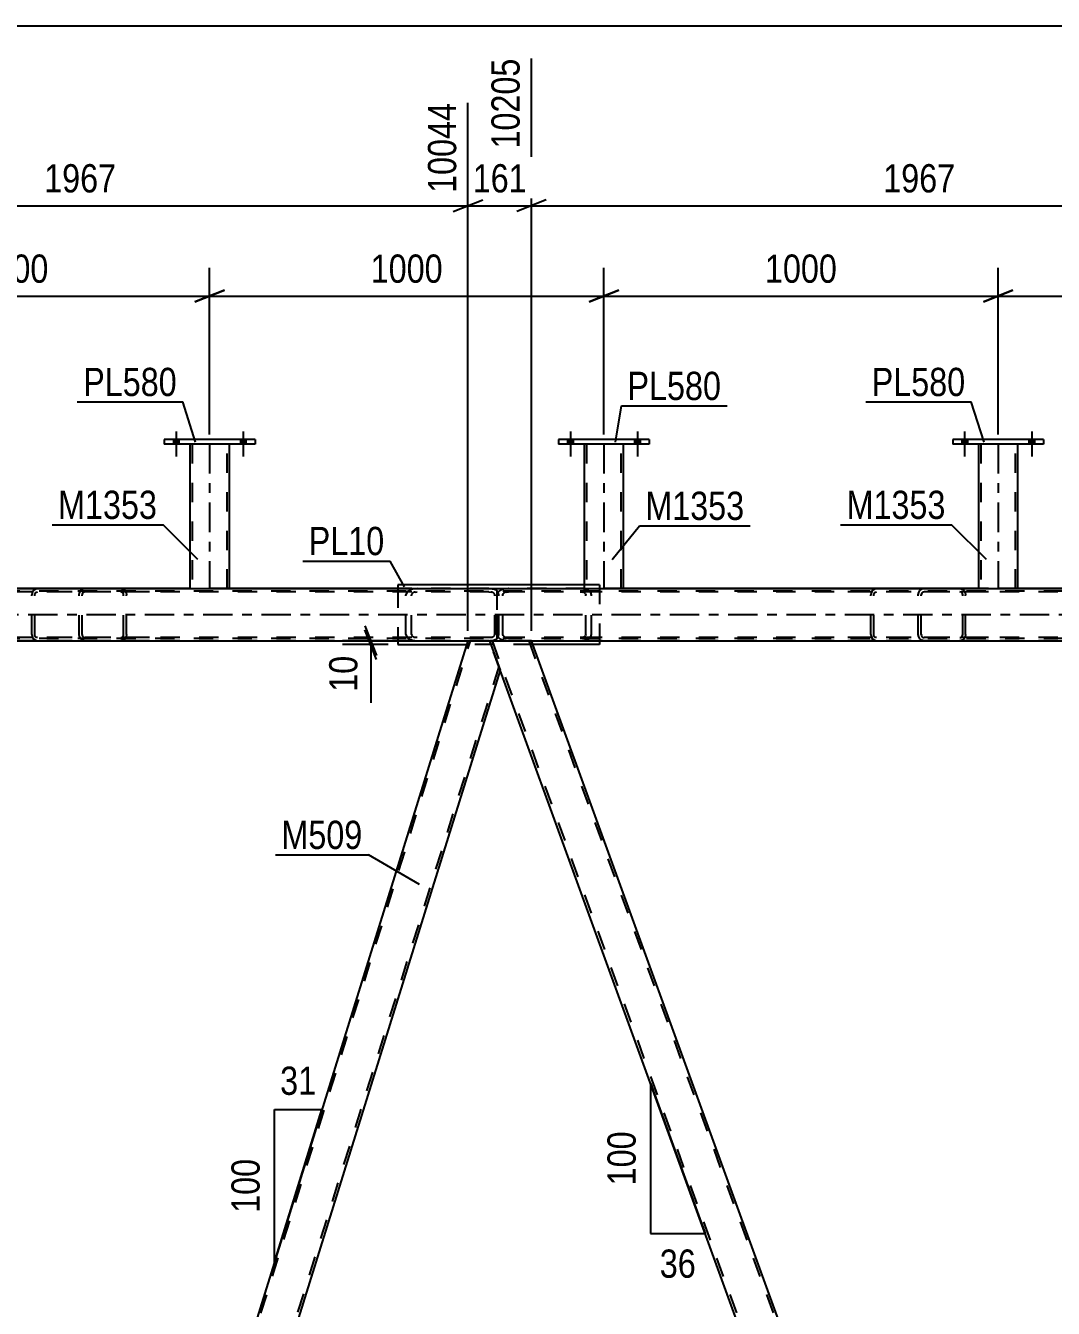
# Model space of a CAD drawing. Header units: millimetres. Extents: x -808 to 381, y -747 to 94.
# Drawn here: x -423 to -318.7, y -626.4 to -496.3 of the extents above; entities that cross this region are included whole.
import ezdxf

# ---------------------------------------------------------------- set-up
doc = ezdxf.new("R2010")
doc.units = ezdxf.units.MM
doc.linetypes.add('DXK_LINE_DOT2', pattern=[3.9198, 1.9599, -1.9599])
doc.linetypes.add('DXK_LINE_DOT3', pattern=[5.9187, 2.979, -0.9799, 0.9799, -0.9799])
doc.styles.add('Arial Narrow', font='ARIALN.TTF', dxfattribs={"height": 0.2})

# ---------------------------------------------------------------- blocks, each defined once
blk = doc.blocks.new('Part-232923327-77204 - 77190')
at = {"color": 7, "linetype": 'DXK_LINE_DOT2'}
for p, q in [((-332.4, -554.06), (-332.35, -553.82)), ((-332.4, -558.06), (-332.4, -554.06)), ((-332.35, -553.82), (-332.23, -553.61)), ((-332.23, -553.61), (-332.04, -553.47)), ((-332.08, -553.94), (-332.11, -554.06)), ((-332.11, -558.06), (-332.11, -554.06)), ((-332.02, -553.83), (-332.08, -553.94)), ((-331.83, -553.42), (-332.04, -553.47)), ((-331.93, -553.76), (-332.02, -553.83)), ((-331.81, -553.74), (-331.93, -553.76)), ((-290.81, -553.74), (-331.81, -553.74)), ((-328.17, -553.42), (-327.95, -553.47)), ((-328.06, -553.76), (-328.17, -553.74)), ((-327.97, -553.83), (-328.06, -553.76)), ((-327.91, -553.94), (-327.97, -553.83)), ((-327.95, -553.47), (-327.76, -553.61)), ((-327.88, -554.06), (-327.91, -553.94)), ((-327.88, -558.06), (-327.88, -554.06)), ((-327.76, -553.61), (-327.64, -553.82)), ((-327.64, -553.82), (-327.59, -554.06)), ((-327.59, -558.06), (-327.59, -554.06)), ((-322.29, -553.42), (-326.29, -553.42)), ((-290.81, -553.42), (-300.06, -553.42)), ((-299.17, -553.82), (-299.26, -554.06)), ((-299.26, -558.06), (-299.26, -554.06)), ((-298.67, -554.06), (-298.63, -553.94)), ((-298.67, -558.06), (-298.67, -554.06)), ((-298.12, -553.42), (-298.54, -553.47)), ((-298.31, -553.76), (-298.09, -553.74)), ((-298.09, -553.42), (-298.12, -553.42)), ((-290.45, -553.46), (-290.81, -553.42)), ((-290.81, -553.74), (-290.59, -553.76)), ((-290.37, -553.47), (-290.45, -553.46)), ((-290.01, -553.6), (-290.37, -553.47)), ((-290.27, -553.94), (-290.23, -554.06)), ((-290.23, -558.06), (-290.23, -554.06)), ((-290.01, -553.6), (-290.01, -558.52)), ((-290, -553.61), (-290.01, -553.6)), ((-289.87, -553.82), (-290, -553.61)), ((-289.83, -554.06), (-289.87, -553.82)), ((-289.83, -558.06), (-289.83, -554.06)), ((-332.35, -558.31), (-332.4, -558.06)), ((-332.23, -558.51), (-332.35, -558.31)), ((-332.04, -558.65), (-332.23, -558.51)), ((-332.11, -558.06), (-332.08, -558.18)), ((-332.08, -558.18), (-332.02, -558.29)), ((-331.81, -558.7), (-332.04, -558.65)), ((-332.02, -558.29), (-331.93, -558.36)), ((-331.93, -558.36), (-331.81, -558.38)), ((-290.81, -558.38), (-331.81, -558.38)), ((-290.81, -558.7), (-331.81, -558.7)), ((-328.17, -558.38), (-328.06, -558.36)), ((-327.95, -558.65), (-328.17, -558.7)), ((-328.06, -558.36), (-327.97, -558.29)), ((-327.97, -558.29), (-327.91, -558.18)), ((-327.76, -558.51), (-327.95, -558.65)), ((-327.91, -558.18), (-327.88, -558.06)), ((-327.64, -558.31), (-327.76, -558.51)), ((-327.59, -558.06), (-327.64, -558.31)), ((-299.26, -558.06), (-299.17, -558.31)), ((-298.63, -558.18), (-298.67, -558.06)), ((-298.54, -558.65), (-298.09, -558.7)), ((-298.09, -558.38), (-298.31, -558.36)), ((-290.59, -558.36), (-290.81, -558.38)), ((-290.81, -558.7), (-290.37, -558.65)), ((-290.37, -558.65), (-290.01, -558.52)), ((-290.23, -558.06), (-290.27, -558.18)), ((-290.01, -558.52), (-290, -558.51)), ((-290, -558.51), (-289.87, -558.31)), ((-289.87, -558.31), (-289.83, -558.06))]:
    blk.add_line(p, q, dxfattribs=at)
at = {"color": 2, "linetype": 'Continuous'}
for p, q in [((-331.81, -553.42), (-331.83, -553.42)), ((-326.29, -553.42), (-331.81, -553.42)), ((-300.06, -553.42), (-322.29, -553.42))]:
    blk.add_line(p, q, dxfattribs=at)
at = {"color": 7, "linetype": 'DXK_LINE_DOT2'}
for centre, radius, start, end in [((-298.36, -554.54), 1.09, 99.5182, 138.0637), ((-298.22, -554.3), 0.545, 99.5182, 138.0637), ((-290.68, -554.3), 0.545, 41.9363, 80.4819), ((-298.36, -557.58), 1.09, 221.9363, 260.4819), ((-298.22, -557.82), 0.545, 221.9363, 260.4819), ((-290.68, -557.82), 0.545, 279.5182, 318.0637)]:
    blk.add_arc(centre, radius, start, end, dxfattribs=at)
blk = doc.blocks.new('Part-232923327-77203 - 77190')
at = {"color": 7, "linetype": 'DXK_LINE_DOT2'}
for p, q in [((-375.06, -553.82), (-375.14, -554.06)), ((-375.14, -558.06), (-375.14, -554.06)), ((-374.56, -554.06), (-374.52, -553.94)), ((-374.56, -558.06), (-374.56, -554.06)), ((-374.01, -553.42), (-374.43, -553.47)), ((-374.2, -553.76), (-373.98, -553.74)), ((-373.98, -553.42), (-374.01, -553.42)), ((-362.29, -553.42), (-373.98, -553.42)), ((-325.26, -553.74), (-373.98, -553.74)), ((-366.34, -553.46), (-366.7, -553.42)), ((-366.7, -553.74), (-366.48, -553.76)), ((-366.26, -553.47), (-366.34, -553.46)), ((-366.16, -553.94), (-366.12, -554.06)), ((-366.12, -558.06), (-366.12, -554.06)), ((-365.54, -554.06), (-365.63, -553.82)), ((-365.54, -558.06), (-365.54, -554.06)), ((-325.26, -553.42), (-331.81, -553.42)), ((-375.14, -558.06), (-375.06, -558.31)), ((-374.52, -558.18), (-374.56, -558.06)), ((-374.43, -558.65), (-373.98, -558.7)), ((-373.98, -558.38), (-374.2, -558.36)), ((-325.26, -558.38), (-373.98, -558.38)), ((-325.26, -558.7), (-373.98, -558.7)), ((-366.48, -558.36), (-366.7, -558.38)), ((-366.7, -558.7), (-366.26, -558.65)), ((-366.12, -558.06), (-366.16, -558.18)), ((-365.63, -558.31), (-365.54, -558.06))]:
    blk.add_line(p, q, dxfattribs=at)
at = {"color": 2, "linetype": 'Continuous'}
blk.add_line((-331.81, -553.42), (-362.29, -553.42), dxfattribs=at)
at = {"color": 7, "linetype": 'DXK_LINE_DOT2'}
for centre, radius, start, end in [((-374.25, -554.54), 1.09, 99.5182, 138.0637), ((-374.11, -554.3), 0.545, 99.5182, 138.0637), ((-366.57, -554.3), 0.545, 41.9363, 80.4819), ((-366.44, -554.54), 1.09, 41.9363, 80.4819), ((-374.25, -557.58), 1.09, 221.9363, 260.4819), ((-374.11, -557.82), 0.545, 221.9363, 260.4819), ((-366.57, -557.82), 0.545, 279.5182, 318.0637), ((-366.44, -557.58), 1.09, 279.5182, 318.0637)]:
    blk.add_arc(centre, radius, start, end, dxfattribs=at)
blk = doc.blocks.new('Part-232923327-77205 - 77190')
at = {"color": 7, "linetype": 'DXK_LINE_DOT2'}
for p, q in [((-460.19, -553.82), (-460.28, -554.06)), ((-460.28, -558.06), (-460.28, -554.06)), ((-459.7, -554.06), (-459.65, -553.94)), ((-459.7, -558.06), (-459.7, -554.06)), ((-459.14, -553.42), (-459.56, -553.47)), ((-459.34, -553.76), (-459.11, -553.74)), ((-459.11, -553.42), (-459.14, -553.42)), ((-459.11, -553.42), (-449.87, -553.42)), ((-410.39, -553.74), (-459.11, -553.74)), ((-451.47, -553.46), (-451.84, -553.42)), ((-451.84, -553.74), (-451.61, -553.76)), ((-451.39, -553.47), (-451.47, -553.46)), ((-451.3, -553.94), (-451.25, -554.06)), ((-451.25, -558.06), (-451.25, -554.06)), ((-450.67, -554.06), (-450.76, -553.82)), ((-450.67, -558.06), (-450.67, -554.06)), ((-442.29, -553.42), (-449.87, -553.42)), ((-410.39, -553.42), (-416.95, -553.42)), ((-460.28, -558.06), (-460.19, -558.31)), ((-459.65, -558.18), (-459.7, -558.06)), ((-459.56, -558.65), (-459.11, -558.7)), ((-459.11, -558.38), (-459.34, -558.36)), ((-410.39, -558.38), (-459.11, -558.38)), ((-410.39, -558.7), (-459.11, -558.7)), ((-451.61, -558.36), (-451.84, -558.38)), ((-451.84, -558.7), (-451.39, -558.65)), ((-451.25, -558.06), (-451.3, -558.18)), ((-450.76, -558.31), (-450.67, -558.06))]:
    blk.add_line(p, q, dxfattribs=at)
at = {"color": 2, "linetype": 'Continuous'}
for p, q in [((-449.87, -553.42), (-446.29, -553.42)), ((-416.95, -553.42), (-442.29, -553.42))]:
    blk.add_line(p, q, dxfattribs=at)
at = {"color": 7, "linetype": 'DXK_LINE_DOT2'}
for centre, radius, start, end in [((-459.38, -554.54), 1.09, 99.5182, 138.0637), ((-459.25, -554.3), 0.545, 99.5182, 138.0637), ((-451.7, -554.3), 0.545, 41.9363, 80.4819), ((-451.57, -554.54), 1.09, 41.9363, 80.4819), ((-459.38, -557.58), 1.09, 221.9363, 260.4819), ((-459.25, -557.82), 0.545, 221.9363, 260.4819), ((-451.7, -557.82), 0.545, 279.5182, 318.0637), ((-451.57, -557.58), 1.09, 279.5182, 318.0637)]:
    blk.add_arc(centre, radius, start, end, dxfattribs=at)
blk = doc.blocks.new('Part-232923327-77206 - 77190')
at = {"color": 7, "linetype": 'DXK_LINE_DOT2'}
for p, q in [((-417.53, -554.06), (-417.49, -553.82)), ((-417.53, -558.06), (-417.53, -554.06)), ((-417.49, -553.82), (-417.36, -553.61)), ((-417.36, -553.61), (-417.17, -553.47)), ((-417.22, -553.94), (-417.24, -554.06)), ((-417.24, -558.06), (-417.24, -554.06)), ((-417.15, -553.83), (-417.22, -553.94)), ((-416.96, -553.42), (-417.17, -553.47)), ((-417.06, -553.76), (-417.15, -553.83)), ((-416.95, -553.74), (-417.06, -553.76)), ((-375.95, -553.74), (-416.95, -553.74)), ((-413.31, -553.42), (-413.09, -553.47)), ((-413.2, -553.76), (-413.31, -553.74)), ((-413.1, -553.83), (-413.2, -553.76)), ((-413.04, -553.94), (-413.1, -553.83)), ((-413.09, -553.47), (-412.9, -553.61)), ((-413.02, -554.06), (-413.04, -553.94)), ((-413.02, -558.06), (-413.02, -554.06)), ((-412.9, -553.61), (-412.77, -553.82)), ((-412.77, -553.82), (-412.73, -554.06)), ((-412.73, -558.06), (-412.73, -554.06)), ((-402.29, -553.42), (-406.29, -553.42)), ((-375.95, -553.42), (-385.19, -553.42)), ((-384.3, -553.82), (-384.39, -554.06)), ((-384.39, -558.06), (-384.39, -554.06)), ((-383.81, -554.06), (-383.76, -553.94)), ((-383.81, -558.06), (-383.81, -554.06)), ((-383.25, -553.42), (-383.67, -553.47)), ((-383.45, -553.76), (-383.23, -553.74)), ((-383.23, -553.42), (-383.25, -553.42)), ((-375.59, -553.46), (-375.95, -553.42)), ((-375.95, -553.74), (-375.72, -553.76)), ((-375.5, -553.47), (-375.59, -553.46)), ((-375.14, -553.6), (-375.5, -553.47)), ((-375.41, -553.94), (-375.36, -554.06)), ((-375.36, -558.06), (-375.36, -554.06)), ((-375.14, -553.6), (-375.14, -558.52)), ((-375.13, -553.61), (-375.14, -553.6)), ((-375.01, -553.82), (-375.13, -553.61)), ((-374.96, -554.06), (-375.01, -553.82)), ((-374.96, -558.06), (-374.96, -554.06)), ((-417.49, -558.31), (-417.53, -558.06)), ((-417.36, -558.51), (-417.49, -558.31)), ((-417.17, -558.65), (-417.36, -558.51)), ((-417.24, -558.06), (-417.22, -558.18)), ((-417.22, -558.18), (-417.15, -558.29)), ((-416.95, -558.7), (-417.17, -558.65)), ((-417.15, -558.29), (-417.06, -558.36)), ((-417.06, -558.36), (-416.95, -558.38)), ((-375.95, -558.38), (-416.95, -558.38)), ((-375.95, -558.7), (-416.95, -558.7)), ((-413.31, -558.38), (-413.2, -558.36)), ((-413.09, -558.65), (-413.31, -558.7)), ((-413.2, -558.36), (-413.1, -558.29)), ((-413.1, -558.29), (-413.04, -558.18)), ((-412.9, -558.51), (-413.09, -558.65)), ((-413.04, -558.18), (-413.02, -558.06)), ((-412.77, -558.31), (-412.9, -558.51)), ((-412.73, -558.06), (-412.77, -558.31)), ((-384.39, -558.06), (-384.3, -558.31)), ((-383.76, -558.18), (-383.81, -558.06)), ((-383.67, -558.65), (-383.23, -558.7)), ((-383.23, -558.38), (-383.45, -558.36)), ((-375.72, -558.36), (-375.95, -558.38)), ((-375.95, -558.7), (-375.5, -558.65)), ((-375.5, -558.65), (-375.14, -558.52)), ((-375.36, -558.06), (-375.41, -558.18)), ((-375.14, -558.52), (-375.13, -558.51)), ((-375.13, -558.51), (-375.01, -558.31)), ((-375.01, -558.31), (-374.96, -558.06))]:
    blk.add_line(p, q, dxfattribs=at)
at = {"color": 2, "linetype": 'Continuous'}
for p, q in [((-416.95, -553.42), (-416.96, -553.42)), ((-406.29, -553.42), (-416.95, -553.42)), ((-385.19, -553.42), (-402.29, -553.42))]:
    blk.add_line(p, q, dxfattribs=at)
at = {"color": 7, "linetype": 'DXK_LINE_DOT2'}
for centre, radius, start, end in [((-383.49, -554.54), 1.09, 99.5182, 138.0637), ((-383.36, -554.3), 0.545, 99.5182, 138.0637), ((-375.81, -554.3), 0.545, 41.9363, 80.4819), ((-383.49, -557.58), 1.09, 221.9363, 260.4819), ((-383.36, -557.82), 0.545, 221.9363, 260.4819), ((-375.81, -557.82), 0.545, 279.5182, 318.0637)]:
    blk.add_arc(centre, radius, start, end, dxfattribs=at)
blk = doc.blocks.new('Part-232923327-77273 - 77190')
at = {"color": 7, "linetype": 'DXK_LINE_DOT2'}
for p, q in [((-418.84, -553.42), (-424.67, -553.42)), ((-418.84, -553.74), (-424.67, -553.74)), ((-422.29, -553.82), (-422.33, -554.06)), ((-422.33, -558.06), (-422.33, -554.06)), ((-422.16, -553.61), (-422.29, -553.82)), ((-421.97, -553.47), (-422.16, -553.61)), ((-422.04, -554.06), (-422.02, -553.94)), ((-422.04, -558.06), (-422.04, -554.06)), ((-422.02, -553.94), (-421.96, -553.83)), ((-421.75, -553.42), (-421.97, -553.47)), ((-421.96, -553.83), (-421.86, -553.76)), ((-421.86, -553.76), (-421.75, -553.74)), ((-418.84, -558.38), (-424.67, -558.38)), ((-418.84, -558.7), (-424.67, -558.7)), ((-422.33, -558.06), (-422.29, -558.31)), ((-422.29, -558.31), (-422.16, -558.51)), ((-422.16, -558.51), (-421.97, -558.65)), ((-422.02, -558.18), (-422.04, -558.06)), ((-421.96, -558.29), (-422.02, -558.18)), ((-421.97, -558.65), (-421.75, -558.7)), ((-421.86, -558.36), (-421.96, -558.29)), ((-421.75, -558.38), (-421.86, -558.36))]:
    blk.add_line(p, q, dxfattribs=at)
blk = doc.blocks.new('Part-232923327-77274 - 77190')
at = {"color": 7, "linetype": 'DXK_LINE_DOT2'}
for p, q in [((-333.7, -553.42), (-339.53, -553.42)), ((-333.7, -553.74), (-339.53, -553.74)), ((-337.16, -553.82), (-337.2, -554.06)), ((-337.2, -558.06), (-337.2, -554.06)), ((-337.03, -553.61), (-337.16, -553.82)), ((-336.84, -553.47), (-337.03, -553.61)), ((-336.91, -554.06), (-336.89, -553.94)), ((-336.91, -558.06), (-336.91, -554.06)), ((-336.89, -553.94), (-336.82, -553.83)), ((-336.62, -553.42), (-336.84, -553.47)), ((-336.82, -553.83), (-336.73, -553.76)), ((-336.73, -553.76), (-336.62, -553.74)), ((-333.7, -558.38), (-339.53, -558.38)), ((-333.7, -558.7), (-339.53, -558.7)), ((-337.2, -558.06), (-337.16, -558.31)), ((-337.16, -558.31), (-337.03, -558.51)), ((-337.03, -558.51), (-336.84, -558.65)), ((-336.89, -558.18), (-336.91, -558.06)), ((-336.82, -558.29), (-336.89, -558.18)), ((-336.84, -558.65), (-336.62, -558.7)), ((-336.73, -558.36), (-336.82, -558.29)), ((-336.62, -558.38), (-336.73, -558.36))]:
    blk.add_line(p, q, dxfattribs=at)
blk = doc.blocks.new('Bolt-232923327-142806 - 77190')
at = {"linetype": 'Continuous'}
for points in [[(-407.41, -538.3), (-407.97, -538.3), (-407.97, -538.78), (-407.41, -538.78)], [(-407.41, -538.3), (-407.97, -538.3), (-407.97, -538.78), (-407.41, -538.78)], [(-400.61, -538.3), (-401.17, -538.3), (-401.17, -538.78), (-400.61, -538.78)], [(-400.61, -538.3), (-401.17, -538.3), (-401.17, -538.78), (-400.61, -538.78)]]:
    blk.add_hatch(color=1, dxfattribs=at).paths.add_polyline_path(points)
at = {"color": 1, "linetype": 'Continuous'}
for p, q in [((-407.97, -538.3), (-407.97, -538.78)), ((-407.97, -538.3), (-407.97, -538.78)), ((-407.69, -537.5), (-407.69, -540.02)), ((-407.69, -537.5), (-407.69, -540.02)), ((-407.41, -538.3), (-407.41, -538.78)), ((-407.41, -538.3), (-407.41, -538.78)), ((-401.17, -538.3), (-401.17, -538.78)), ((-401.17, -538.3), (-401.17, -538.78)), ((-400.89, -537.5), (-400.89, -540.02)), ((-400.89, -537.5), (-400.89, -540.02)), ((-400.61, -538.3), (-400.61, -538.78)), ((-400.61, -538.3), (-400.61, -538.78))]:
    blk.add_line(p, q, dxfattribs=at)
blk = doc.blocks.new('Part-232923327-77246 - 77190')
at = {"color": 7, "linetype": 'DXK_LINE_DOT2'}
for p, q in [((-371.64, -558.7), (-375.9, -558.7)), ((-374.82, -561.67), (-375.9, -558.7)), ((-375.64, -558.7), (-332.07, -678.42)), ((-328.32, -678.42), (-371.89, -558.7)), ((-328.07, -678.42), (-329.25, -675.17)), ((-332.32, -678.42), (-328.07, -678.42))]:
    blk.add_line(p, q, dxfattribs=at)
at = {"color": 2, "linetype": 'Continuous'}
for p, q in [((-329.25, -675.17), (-371.64, -558.7)), ((-332.32, -678.42), (-374.82, -561.67))]:
    blk.add_line(p, q, dxfattribs=at)
blk = doc.blocks.new('Part-232923327-77248 - 77190')
at = {"color": 7, "linetype": 'DXK_LINE_DOT2'}
for p, q in [((-456.77, -558.7), (-461.03, -558.7)), ((-459.95, -561.67), (-461.03, -558.7)), ((-460.78, -558.7), (-417.2, -678.42)), ((-413.46, -678.42), (-457.03, -558.7)), ((-413.2, -678.42), (-414.38, -675.17)), ((-417.46, -678.42), (-413.2, -678.42))]:
    blk.add_line(p, q, dxfattribs=at)
at = {"color": 2, "linetype": 'Continuous'}
for p, q in [((-414.38, -675.17), (-456.77, -558.7)), ((-417.46, -678.42), (-459.95, -561.67))]:
    blk.add_line(p, q, dxfattribs=at)
blk = doc.blocks.new('Part-232923327-77255 - 77190')
at = {"color": 2, "linetype": 'Continuous'}
for p, q in [((-292.95, -558.7), (-329.25, -675.17)), ((-290.76, -558.7), (-289.68, -561.67)), ((-289.68, -561.67), (-326.07, -678.42)), ((-328.07, -678.42), (-329.25, -675.17))]:
    blk.add_line(p, q, dxfattribs=at)
at = {"color": 7, "linetype": 'DXK_LINE_DOT2'}
for p, q in [((-329.11, -675.54), (-292.7, -558.7)), ((-292.95, -558.7), (-290.76, -558.7)), ((-289.82, -561.3), (-326.32, -678.42)), ((-326.07, -678.42), (-328.07, -678.42))]:
    blk.add_line(p, q, dxfattribs=at)
blk = doc.blocks.new('Part-232923327-77256 - 77190')
at = {"color": 2, "linetype": 'Continuous'}
for p, q in [((-378.08, -558.7), (-414.38, -675.17)), ((-375.9, -558.7), (-374.82, -561.67)), ((-374.82, -561.67), (-411.21, -678.42)), ((-413.2, -678.42), (-414.38, -675.17))]:
    blk.add_line(p, q, dxfattribs=at)
at = {"color": 7, "linetype": 'DXK_LINE_DOT2'}
for p, q in [((-414.25, -675.54), (-377.83, -558.7)), ((-378.08, -558.7), (-375.9, -558.7)), ((-374.95, -561.3), (-411.46, -678.42)), ((-411.21, -678.42), (-413.2, -678.42))]:
    blk.add_line(p, q, dxfattribs=at)
blk = doc.blocks.new('Part-232923327-77296 - 77190')
at = {"color": 2, "linetype": 'Continuous'}
for p, q in [((-385.19, -553.02), (-385.19, -553.42)), ((-366.29, -553.02), (-385.19, -553.02)), ((-385.19, -558.7), (-385.19, -559.1)), ((-385.19, -559.1), (-378.21, -559.1)), ((-364.74, -559.1), (-371.5, -559.1)), ((-364.74, -558.7), (-364.74, -559.1))]:
    blk.add_line(p, q, dxfattribs=at)
at = {"color": 7, "linetype": 'DXK_LINE_DOT2'}
for p, q in [((-385.19, -553.42), (-385.19, -558.7)), ((-364.74, -553.02), (-366.29, -553.02)), ((-364.74, -553.02), (-364.74, -558.7)), ((-371.5, -559.1), (-378.21, -559.1))]:
    blk.add_line(p, q, dxfattribs=at)
blk = doc.blocks.new('Bolt-232923327-142807 - 77190')
at = {"linetype": 'Continuous'}
for points in [[(-367.41, -538.3), (-367.97, -538.3), (-367.97, -538.78), (-367.41, -538.78)], [(-367.41, -538.3), (-367.97, -538.3), (-367.97, -538.78), (-367.41, -538.78)], [(-360.61, -538.3), (-361.17, -538.3), (-361.17, -538.78), (-360.61, -538.78)], [(-360.61, -538.3), (-361.17, -538.3), (-361.17, -538.78), (-360.61, -538.78)]]:
    blk.add_hatch(color=1, dxfattribs=at).paths.add_polyline_path(points)
at = {"color": 1, "linetype": 'Continuous'}
for p, q in [((-367.97, -538.3), (-367.97, -538.78)), ((-367.97, -538.3), (-367.97, -538.78)), ((-367.69, -537.5), (-367.69, -540.02)), ((-367.69, -537.5), (-367.69, -540.02)), ((-367.41, -538.3), (-367.41, -538.78)), ((-367.41, -538.3), (-367.41, -538.78)), ((-361.17, -538.3), (-361.17, -538.78)), ((-361.17, -538.3), (-361.17, -538.78)), ((-360.89, -537.5), (-360.89, -540.02)), ((-360.89, -537.5), (-360.89, -540.02)), ((-360.61, -538.3), (-360.61, -538.78)), ((-360.61, -538.3), (-360.61, -538.78))]:
    blk.add_line(p, q, dxfattribs=at)
blk = doc.blocks.new('Part-232923327-142731 - 77190')
at = {"color": 2, "linetype": 'Continuous'}
for p, q in [((-406.29, -538.78), (-406.29, -553.42)), ((-402.29, -553.42), (-402.29, -538.78))]:
    blk.add_line(p, q, dxfattribs=at)
at = {"color": 7, "linetype": 'DXK_LINE_DOT2'}
for p, q in [((-402.29, -538.78), (-406.29, -538.78)), ((-406.05, -538.78), (-406.05, -553.42)), ((-402.53, -553.42), (-402.53, -538.78)), ((-406.29, -553.42), (-402.29, -553.42))]:
    blk.add_line(p, q, dxfattribs=at)
at = {"color": 7, "linetype": 'DXK_LINE_DOT3'}
blk.add_line((-404.29, -538.78), (-404.29, -553.42), dxfattribs=at)
blk = doc.blocks.new('Part-232923327-77353 - 77190')
at = {"color": 2, "linetype": 'Continuous'}
for p, q in [((-744.21, -553.42), (-106.04, -553.42)), ((-744.21, -558.7), (-106.04, -558.7))]:
    blk.add_line(p, q, dxfattribs=at)
at = {"color": 7, "linetype": 'DXK_LINE_DOT2'}
for p, q in [((-106.04, -553.66), (-744.21, -553.66)), ((-106.04, -558.46), (-744.21, -558.46))]:
    blk.add_line(p, q, dxfattribs=at)
at = {"color": 7, "linetype": 'DXK_LINE_DOT3'}
blk.add_line((-106.04, -556.06), (-744.21, -556.06), dxfattribs=at)
blk = doc.blocks.new('Part-232923327-142732 - 77190')
at = {"color": 2, "linetype": 'Continuous'}
for p, q in [((-399.69, -538.3), (-408.89, -538.3)), ((-408.89, -538.3), (-408.89, -538.78)), ((-399.69, -538.3), (-399.69, -538.78)), ((-399.69, -538.78), (-408.89, -538.78))]:
    blk.add_line(p, q, dxfattribs=at)
blk = doc.blocks.new('Part-232923327-142734 - 77190')
at = {"color": 2, "linetype": 'Continuous'}
for p, q in [((-366.29, -538.78), (-366.29, -553.42)), ((-362.29, -553.42), (-362.29, -538.78))]:
    blk.add_line(p, q, dxfattribs=at)
at = {"color": 7, "linetype": 'DXK_LINE_DOT2'}
for p, q in [((-362.29, -538.78), (-366.29, -538.78)), ((-366.05, -538.78), (-366.05, -553.42)), ((-362.53, -553.42), (-362.53, -538.78)), ((-366.29, -553.42), (-362.29, -553.42))]:
    blk.add_line(p, q, dxfattribs=at)
at = {"color": 7, "linetype": 'DXK_LINE_DOT3'}
blk.add_line((-364.29, -538.78), (-364.29, -553.42), dxfattribs=at)
blk = doc.blocks.new('Part-232923327-142735 - 77190')
at = {"color": 2, "linetype": 'Continuous'}
for p, q in [((-359.69, -538.3), (-368.89, -538.3)), ((-368.89, -538.3), (-368.89, -538.78)), ((-359.69, -538.3), (-359.69, -538.78)), ((-359.69, -538.78), (-368.89, -538.78))]:
    blk.add_line(p, q, dxfattribs=at)
blk = doc.blocks.new('Part-232923327-142738 - 77190')
at = {"color": 2, "linetype": 'Continuous'}
for p, q in [((-326.29, -538.78), (-326.29, -553.42)), ((-322.29, -553.42), (-322.29, -538.78))]:
    blk.add_line(p, q, dxfattribs=at)
at = {"color": 7, "linetype": 'DXK_LINE_DOT2'}
for p, q in [((-322.29, -538.78), (-326.29, -538.78)), ((-326.05, -538.78), (-326.05, -553.42)), ((-322.53, -553.42), (-322.53, -538.78)), ((-326.29, -553.42), (-322.29, -553.42))]:
    blk.add_line(p, q, dxfattribs=at)
at = {"color": 7, "linetype": 'DXK_LINE_DOT3'}
blk.add_line((-324.29, -538.78), (-324.29, -553.42), dxfattribs=at)
blk = doc.blocks.new('Part-232923327-142739 - 77190')
at = {"color": 2, "linetype": 'Continuous'}
for p, q in [((-319.69, -538.3), (-328.89, -538.3)), ((-328.89, -538.3), (-328.89, -538.78)), ((-319.69, -538.3), (-319.69, -538.78)), ((-319.69, -538.78), (-328.89, -538.78))]:
    blk.add_line(p, q, dxfattribs=at)
blk = doc.blocks.new('Bolt-232923327-142809 - 77190')
at = {"linetype": 'Continuous'}
for points in [[(-327.41, -538.3), (-327.97, -538.3), (-327.97, -538.78), (-327.41, -538.78)], [(-327.41, -538.3), (-327.97, -538.3), (-327.97, -538.78), (-327.41, -538.78)], [(-320.61, -538.3), (-321.17, -538.3), (-321.17, -538.78), (-320.61, -538.78)], [(-320.61, -538.3), (-321.17, -538.3), (-321.17, -538.78), (-320.61, -538.78)]]:
    blk.add_hatch(color=1, dxfattribs=at).paths.add_polyline_path(points)
at = {"color": 1, "linetype": 'Continuous'}
for p, q in [((-327.97, -538.3), (-327.97, -538.78)), ((-327.97, -538.3), (-327.97, -538.78)), ((-327.69, -537.5), (-327.69, -540.02)), ((-327.69, -537.5), (-327.69, -540.02)), ((-327.41, -538.3), (-327.41, -538.78)), ((-327.41, -538.3), (-327.41, -538.78)), ((-321.17, -538.3), (-321.17, -538.78)), ((-321.17, -538.3), (-321.17, -538.78)), ((-320.89, -537.5), (-320.89, -540.02)), ((-320.89, -537.5), (-320.89, -540.02)), ((-320.61, -538.3), (-320.61, -538.78)), ((-320.61, -538.3), (-320.61, -538.78))]:
    blk.add_line(p, q, dxfattribs=at)
blk = doc.blocks.new('StraightDimension-232923327-124404 - 77190')
at = {"color": 7, "linetype": 'Continuous'}
for p, q in [((-371.64, -557.7), (-371.64, -499.65)), ((-292.95, -557.7), (-292.95, -504.15)), ((-370.14, -513.99), (-373.14, -515.19)), ((-371.64, -514.59), (-292.95, -514.59)), ((-294.45, -515.19), (-291.45, -513.99))]:
    blk.add_line(p, q, dxfattribs=at)
at = {"color": 0}
blk.add_wipeout([(-328.04, -513.84), (-328.04, -509.64), (-336.55, -509.64), (-336.55, -513.84)], dxfattribs=at)
at = {"color": 3, "style": 'Arial Narrow'}
blk.add_text('1967', height=2.863, dxfattribs=at).set_placement((-335.95, -513.24))
at = {"color": 0, "linetype": 'Continuous'}
blk.add_wipeout([(-293.55, -503.55), (-297.75, -503.55), (-297.75, -513.89), (-293.55, -513.89)], dxfattribs=at)
at = {"color": 3, "linetype": 'Continuous', "style": 'Arial Narrow'}
blk.add_text('12172', height=2.863, rotation=90.0002, dxfattribs=at).set_placement((-294.15, -513.29))
blk = doc.blocks.new('StraightDimension-232923327-158924 - 77190')
at = {"color": 7, "linetype": 'Continuous'}
for p, q in [((-364.29, -537.78), (-364.29, -520.9)), ((-324.29, -537.78), (-324.29, -520.9)), ((-362.79, -523.15), (-365.79, -524.35)), ((-364.29, -523.75), (-324.29, -523.75)), ((-325.79, -524.35), (-322.79, -523.15))]:
    blk.add_line(p, q, dxfattribs=at)
at = {"color": 0}
blk.add_wipeout([(-340.04, -523), (-340.04, -518.8), (-348.55, -518.8), (-348.55, -523)], dxfattribs=at)
at = {"color": 3, "style": 'Arial Narrow'}
blk.add_text('1000', height=2.863, dxfattribs=at).set_placement((-347.95, -522.4))
blk = doc.blocks.new('StraightDimension-232923327-124405 - 77190')
at = {"color": 7, "linetype": 'Continuous'}
for p, q in [((-371.64, -557.7), (-371.64, -499.65)), ((-378.08, -557.7), (-378.08, -504.15)), ((-379.58, -515.19), (-376.58, -513.99)), ((-378.08, -514.59), (-371.64, -514.59)), ((-370.14, -513.99), (-373.14, -515.19))]:
    blk.add_line(p, q, dxfattribs=at)
at = {"color": 0}
blk.add_wipeout([(-371.52, -513.84), (-371.52, -509.64), (-378.2, -509.64), (-378.2, -513.84)], dxfattribs=at)
at = {"color": 3, "style": 'Arial Narrow'}
blk.add_text('161', height=2.863, dxfattribs=at).set_placement((-377.6, -513.24))
at = {"color": 0, "linetype": 'Continuous'}
blk.add_wipeout([(-372.24, -499.05), (-376.44, -499.05), (-376.44, -509.39), (-372.24, -509.39)], dxfattribs=at)
at = {"color": 3, "linetype": 'Continuous', "style": 'Arial Narrow'}
blk.add_text('10205', height=2.863, rotation=90.0002, dxfattribs=at).set_placement((-372.84, -508.79))
blk = doc.blocks.new('AngleDimension-232923327-142103 - 77190')
at = {"color": 7, "linetype": 'Continuous'}
for p, q in [((-359.57, -603.57), (-354.02, -618.8)), ((-359.57, -603.57), (-359.57, -618.8)), ((-354.4, -617.77), (-354.02, -618.8)), ((-359.57, -618.8), (-354.02, -618.8))]:
    blk.add_line(p, q, dxfattribs=at)
at = {"color": 0}
for points in [[(-360.47, -607.84), (-364.67, -607.84), (-364.67, -614.53), (-360.47, -614.53)], [(-354.37, -623.9), (-354.37, -619.7), (-359.22, -619.7), (-359.22, -623.9)]]:
    blk.add_wipeout(points, dxfattribs=at)
at = {"color": 3, "style": 'Arial Narrow'}
blk.add_text('100', height=2.863, rotation=90.0002, dxfattribs=at).set_placement((-361.07, -613.93))
blk.add_text('36', height=2.863, dxfattribs=at).set_placement((-358.62, -623.3))
blk = doc.blocks.new('StraightDimension-232923327-124406 - 77190')
at = {"color": 7, "linetype": 'Continuous'}
for p, q in [((-456.77, -557.7), (-456.77, -501.48)), ((-378.08, -557.7), (-378.08, -504.15)), ((-455.27, -513.99), (-458.27, -515.19)), ((-456.77, -514.59), (-378.08, -514.59)), ((-379.58, -515.19), (-376.58, -513.99))]:
    blk.add_line(p, q, dxfattribs=at)
at = {"color": 0}
blk.add_wipeout([(-413.17, -513.84), (-413.17, -509.64), (-421.68, -509.64), (-421.68, -513.84)], dxfattribs=at)
at = {"color": 3, "style": 'Arial Narrow'}
blk.add_text('1967', height=2.863, dxfattribs=at).set_placement((-421.08, -513.24))
at = {"color": 0, "linetype": 'Continuous'}
blk.add_wipeout([(-378.68, -503.55), (-382.88, -503.55), (-382.88, -513.89), (-378.68, -513.89)], dxfattribs=at)
at = {"color": 3, "linetype": 'Continuous', "style": 'Arial Narrow'}
blk.add_text('10044', height=2.863, rotation=90.0002, dxfattribs=at).set_placement((-379.28, -513.29))
blk = doc.blocks.new('StraightDimension-232923327-125119 - 77190')
at = {"color": 7, "linetype": 'Continuous'}
blk.add_line((-772.44, -496.33), (-106.04, -496.33), dxfattribs=at)
blk = doc.blocks.new('AngleDimension-232923327-142077 - 77190')
at = {"color": 7, "linetype": 'Continuous'}
for p, q in [((-397.72, -606.25), (-392.9, -606.25)), ((-397.72, -621.71), (-392.9, -606.25)), ((-397.72, -621.71), (-397.72, -606.25)), ((-392.98, -606.49), (-392.9, -606.25))]:
    blk.add_line(p, q, dxfattribs=at)
at = {"color": 0}
for points in [[(-392.88, -605.35), (-392.88, -601.15), (-397.74, -601.15), (-397.74, -605.35)], [(-398.62, -610.64), (-402.82, -610.64), (-402.82, -617.32), (-398.62, -617.32)]]:
    blk.add_wipeout(points, dxfattribs=at)
at = {"color": 3, "style": 'Arial Narrow'}
blk.add_text('31', height=2.863, dxfattribs=at).set_placement((-397.14, -604.75))
blk.add_text('100', height=2.863, rotation=90.0002, dxfattribs=at).set_placement((-399.22, -616.72))
blk = doc.blocks.new('StraightDimension-232923327-158923 - 77190')
at = {"color": 7, "linetype": 'Continuous'}
for p, q in [((-324.29, -537.78), (-324.29, -520.9)), ((-284.29, -537.78), (-284.29, -520.9)), ((-322.79, -523.15), (-325.79, -524.35)), ((-324.29, -523.75), (-284.29, -523.75)), ((-285.79, -524.35), (-282.79, -523.15))]:
    blk.add_line(p, q, dxfattribs=at)
at = {"color": 0}
blk.add_wipeout([(-300.04, -523), (-300.04, -518.8), (-308.55, -518.8), (-308.55, -523)], dxfattribs=at)
at = {"color": 3, "style": 'Arial Narrow'}
blk.add_text('1000', height=2.863, dxfattribs=at).set_placement((-307.95, -522.4))
blk = doc.blocks.new('StraightDimension-232923327-158925 - 77190')
at = {"color": 7, "linetype": 'Continuous'}
for p, q in [((-404.29, -537.78), (-404.29, -520.9)), ((-364.29, -537.78), (-364.29, -520.9)), ((-402.79, -523.15), (-405.79, -524.35)), ((-404.29, -523.75), (-364.29, -523.75)), ((-365.79, -524.35), (-362.79, -523.15))]:
    blk.add_line(p, q, dxfattribs=at)
at = {"color": 0}
blk.add_wipeout([(-380.04, -523), (-380.04, -518.8), (-388.55, -518.8), (-388.55, -523)], dxfattribs=at)
at = {"color": 3, "style": 'Arial Narrow'}
blk.add_text('1000', height=2.863, dxfattribs=at).set_placement((-387.95, -522.4))
blk = doc.blocks.new('StraightDimension-232923327-158926 - 77190')
at = {"color": 7, "linetype": 'Continuous'}
for p, q in [((-444.29, -537.78), (-444.29, -520.9)), ((-404.29, -537.78), (-404.29, -520.9)), ((-442.79, -523.15), (-445.79, -524.35)), ((-444.29, -523.75), (-404.29, -523.75)), ((-405.79, -524.35), (-402.79, -523.15))]:
    blk.add_line(p, q, dxfattribs=at)
at = {"color": 0}
blk.add_wipeout([(-420.04, -523), (-420.04, -518.8), (-428.55, -518.8), (-428.55, -523)], dxfattribs=at)
at = {"color": 3, "style": 'Arial Narrow'}
blk.add_text('1000', height=2.863, dxfattribs=at).set_placement((-427.95, -522.4))
blk = doc.blocks.new('StraightDimension-232923327-159739 - 77190')
at = {"color": 7, "linetype": 'Continuous'}
for p, q in [((-388.55, -557.2), (-387.35, -560.2)), ((-387.35, -560.6), (-388.55, -557.6)), ((-386.19, -558.7), (-390.8, -558.7)), ((-386.19, -559.1), (-390.8, -559.1)), ((-387.95, -559.1), (-387.95, -558.7)), ((-387.95, -559.1), (-387.95, -565.01)), ((-387.95, -559.1), (-387.95, -565.01))]:
    blk.add_line(p, q, dxfattribs=at)
at = {"color": 0}
blk.add_wipeout([(-388.7, -559.63), (-392.9, -559.63), (-392.9, -564.48), (-388.7, -564.48)], dxfattribs=at)
at = {"color": 3, "style": 'Arial Narrow'}
blk.add_text('10', height=2.863, rotation=90.0002, dxfattribs=at).set_placement((-389.3, -563.88))
blk = doc.blocks.new('Mark-232923327-159239 - 77190')
at = {"color": 0}
blk.add_wipeout([(-327.62, -533.89), (-327.62, -530.89), (-337.12, -530.89), (-337.12, -533.89)], dxfattribs=at)
blk.add_wipeout([(-327.62, -533.89), (-327.62, -530.89), (-337.12, -530.89), (-337.12, -533.89)], dxfattribs=at)
at = {"color": 30, "linetype": 'Continuous'}
for p in [(-337.72, -534.49), (-325.72, -538.56)]:
    blk.add_line(p, (-327.02, -534.49), dxfattribs=at)
at = {"color": 3, "style": 'Arial Narrow'}
blk.add_text('PL580', height=2.863, dxfattribs=at).set_placement((-337.12, -533.89))
blk = doc.blocks.new('Mark-232923327-159236 - 77190')
at = {"color": 0}
blk.add_wipeout([(-329.62, -546.35), (-329.62, -543.35), (-339.67, -543.35), (-339.67, -546.35)], dxfattribs=at)
blk.add_wipeout([(-329.62, -546.35), (-329.62, -543.35), (-339.67, -543.35), (-339.67, -546.35)], dxfattribs=at)
at = {"color": 30, "linetype": 'Continuous'}
for p in [(-340.27, -546.95), (-325.48, -550.48)]:
    blk.add_line(p, (-329.02, -546.95), dxfattribs=at)
at = {"color": 3, "style": 'Arial Narrow'}
blk.add_text('M1353', height=2.863, dxfattribs=at).set_placement((-339.67, -546.35))
blk = doc.blocks.new('Mark-232923327-99995 - 77190')
at = {"color": 0}
blk.add_wipeout([(-388.79, -579.82), (-388.79, -576.82), (-397.01, -576.82), (-397.01, -579.82)], dxfattribs=at)
blk.add_wipeout([(-388.79, -579.82), (-388.79, -576.82), (-397.01, -576.82), (-397.01, -579.82)], dxfattribs=at)
at = {"color": 30, "linetype": 'Continuous'}
for p in [(-397.61, -580.42), (-382.99, -583.42)]:
    blk.add_line(p, (-388.19, -580.42), dxfattribs=at)
at = {"color": 3, "style": 'Arial Narrow'}
blk.add_text('M509', height=2.863, dxfattribs=at).set_placement((-397.01, -579.82))
blk = doc.blocks.new('Mark-232923327-159224 - 77190')
at = {"color": 0}
blk.add_wipeout([(-409.62, -546.35), (-409.62, -543.35), (-419.67, -543.35), (-419.67, -546.35)], dxfattribs=at)
blk.add_wipeout([(-409.62, -546.35), (-409.62, -543.35), (-419.67, -543.35), (-419.67, -546.35)], dxfattribs=at)
at = {"color": 30, "linetype": 'Continuous'}
for p in [(-420.27, -546.95), (-405.48, -550.48)]:
    blk.add_line(p, (-409.02, -546.95), dxfattribs=at)
at = {"color": 3, "style": 'Arial Narrow'}
blk.add_text('M1353', height=2.863, dxfattribs=at).set_placement((-419.67, -546.35))
blk = doc.blocks.new('Mark-232923327-159227 - 77190')
at = {"color": 0}
blk.add_wipeout([(-407.62, -533.89), (-407.62, -530.89), (-417.12, -530.89), (-417.12, -533.89)], dxfattribs=at)
blk.add_wipeout([(-407.62, -533.89), (-407.62, -530.89), (-417.12, -530.89), (-417.12, -533.89)], dxfattribs=at)
at = {"color": 30, "linetype": 'Continuous'}
for p in [(-417.72, -534.49), (-405.72, -538.56)]:
    blk.add_line(p, (-407.02, -534.49), dxfattribs=at)
at = {"color": 3, "style": 'Arial Narrow'}
blk.add_text('PL580', height=2.863, dxfattribs=at).set_placement((-417.12, -533.89))
blk = doc.blocks.new('Mark-232923327-159230 - 77190')
at = {"color": 0}
blk.add_wipeout([(-350.04, -546.45), (-350.04, -543.45), (-360.09, -543.45), (-360.09, -546.45)], dxfattribs=at)
blk.add_wipeout([(-350.04, -546.45), (-350.04, -543.45), (-360.09, -543.45), (-360.09, -546.45)], dxfattribs=at)
at = {"color": 30, "linetype": 'Continuous'}
for p, q in [((-363.46, -550.48), (-360.69, -547.05)), ((-360.69, -547.05), (-349.44, -547.05))]:
    blk.add_line(p, q, dxfattribs=at)
at = {"color": 3, "style": 'Arial Narrow'}
blk.add_text('M1353', height=2.863, dxfattribs=at).set_placement((-360.09, -546.45))
blk = doc.blocks.new('Mark-232923327-159233 - 77190')
at = {"color": 0}
blk.add_wipeout([(-352.4, -534.29), (-352.4, -531.29), (-361.9, -531.29), (-361.9, -534.29)], dxfattribs=at)
blk.add_wipeout([(-352.4, -534.29), (-352.4, -531.29), (-361.9, -531.29), (-361.9, -534.29)], dxfattribs=at)
at = {"color": 30, "linetype": 'Continuous'}
for p, q in [((-363.1, -538.56), (-362.5, -534.89)), ((-362.5, -534.89), (-351.8, -534.89))]:
    blk.add_line(p, q, dxfattribs=at)
at = {"color": 3, "style": 'Arial Narrow'}
blk.add_text('PL580', height=2.863, dxfattribs=at).set_placement((-361.9, -534.29))
blk = doc.blocks.new('Mark-232923327-159799 - 77190')
at = {"color": 0}
blk.add_wipeout([(-386.56, -550.02), (-386.56, -547.02), (-394.24, -547.02), (-394.24, -550.02)], dxfattribs=at)
blk.add_wipeout([(-386.56, -550.02), (-386.56, -547.02), (-394.24, -547.02), (-394.24, -550.02)], dxfattribs=at)
at = {"color": 30, "linetype": 'Continuous'}
for p in [(-394.84, -550.62), (-384.52, -553.23)]:
    blk.add_line(p, (-385.96, -550.62), dxfattribs=at)
at = {"color": 3, "style": 'Arial Narrow'}
blk.add_text('PL10', height=2.863, dxfattribs=at).set_placement((-394.24, -550.02))

msp = doc.modelspace()

# ---------------------------------------------------------------- block references
for name in ['Part-232923327-142732 - 77190', 'Bolt-232923327-142806 - 77190', 'Part-232923327-142735 - 77190', 'Bolt-232923327-142807 - 77190', 'Part-232923327-142739 - 77190', 'Bolt-232923327-142809 - 77190', 'Part-232923327-142731 - 77190', 'Part-232923327-142734 - 77190', 'Part-232923327-142738 - 77190', 'Part-232923327-77353 - 77190', 'Part-232923327-77205 - 77190', 'Part-232923327-77273 - 77190', 'Part-232923327-77206 - 77190', 'Part-232923327-77296 - 77190', 'Part-232923327-77203 - 77190', 'Part-232923327-77274 - 77190', 'Part-232923327-77204 - 77190', 'Part-232923327-77248 - 77190', 'Part-232923327-77256 - 77190', 'Part-232923327-77246 - 77190', 'Part-232923327-77255 - 77190']:
    msp.add_blockref(name, (0, 0))

# ---------------------------------------------------------------- next in the draw order: block references
for name in ['StraightDimension-232923327-124404 - 77190', 'Mark-232923327-99995 - 77190', 'AngleDimension-232923327-142077 - 77190', 'AngleDimension-232923327-142103 - 77190']:
    msp.add_blockref(name, (0, 0))

# ---------------------------------------------------------------- next in the draw order: block references
for name in ['StraightDimension-232923327-124405 - 77190', 'StraightDimension-232923327-158924 - 77190']:
    msp.add_blockref(name, (0, 0))

# ---------------------------------------------------------------- next in the draw order: block references
msp.add_blockref('StraightDimension-232923327-124406 - 77190', (0, 0))

# ---------------------------------------------------------------- next in the draw order: block references
for name in ['StraightDimension-232923327-125119 - 77190', 'StraightDimension-232923327-159739 - 77190']:
    msp.add_blockref(name, (0, 0))

# ---------------------------------------------------------------- next in the draw order: block references
for name in ['StraightDimension-232923327-158925 - 77190', 'StraightDimension-232923327-158923 - 77190', 'Mark-232923327-159224 - 77190', 'Mark-232923327-159230 - 77190', 'Mark-232923327-159236 - 77190', 'Mark-232923327-159799 - 77190']:
    msp.add_blockref(name, (0, 0))

# ---------------------------------------------------------------- next in the draw order: block references
for name in ['StraightDimension-232923327-158926 - 77190', 'Mark-232923327-159233 - 77190', 'Mark-232923327-159239 - 77190']:
    msp.add_blockref(name, (0, 0))

# ---------------------------------------------------------------- next in the draw order: block references
msp.add_blockref('Mark-232923327-159227 - 77190', (0, 0))

doc.saveas('drawing.dxf')
